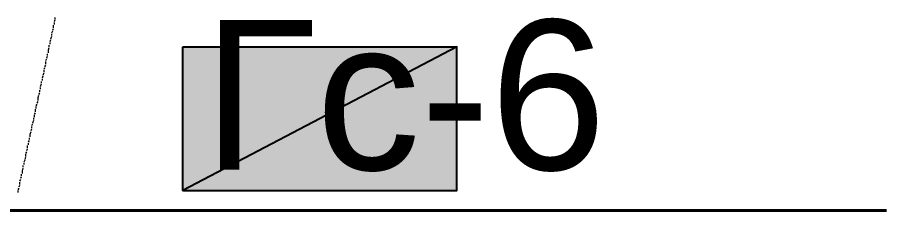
# Model space of a CAD drawing. Extents: x 8 to 21351, y 0 to 420.
# Drawn here: x 15729.48 to 15750.76, y 195.81 to 200.53 of the extents above; entities that cross this region are included whole.
import ezdxf

# ---------------------------------------------------------------- set-up
doc = ezdxf.new("R2010")
doc.units = 0
doc.styles.add('TEYPDFCAD_TEXT', font='arial.ttf')

msp = doc.modelspace()

# ---------------------------------------------------------------- hatches: boundary and pattern name
at = {"true_color": 0xffffff}
h = msp.add_hatch(color=0, dxfattribs=at)
h.paths.add_polyline_path([(15733.53, 199.813), (15740.24, 199.813), (15733.53, 196.3)])
h.paths.add_polyline_path([(15740.24, 199.813), (15733.53, 196.3), (15740.24, 196.3)])

# ---------------------------------------------------------------- linework, layer by layer
at = {"color": 7, "lineweight": 5}
for p, q in [((15730.397, 200.533), (15730.397, 200.491)), ((15730.355, 200.343), (15730.355, 200.279)), ((15730.397, 200.47), (15730.376, 200.427)), ((15730.376, 200.406), (15730.376, 200.364)), ((15730.313, 200.067), (15730.291, 200.004)), ((15730.334, 200.194), (15730.313, 200.152)), ((15730.313, 200.131), (15730.313, 200.089)), ((15730.355, 200.258), (15730.334, 200.215)), ((15730.249, 199.856), (15730.249, 199.813)), ((15730.291, 199.983), (15730.27, 199.94)), ((15730.27, 199.919), (15730.27, 199.877)), ((15730.207, 199.644), (15730.207, 199.602)), ((15730.249, 199.792), (15730.228, 199.729)), ((15730.228, 199.729), (15730.228, 199.665)), ((15730.186, 199.517), (15730.164, 199.475)), ((15730.164, 199.453), (15730.164, 199.39)), ((15730.207, 199.581), (15730.186, 199.538)), ((15730.143, 199.305), (15730.122, 199.263)), ((15730.122, 199.242), (15730.122, 199.2)), ((15730.164, 199.369), (15730.143, 199.327)), ((15730.101, 199.094), (15730.08, 199.051)), ((15730.08, 199.03), (15730.08, 198.988)), ((15730.122, 199.178), (15730.101, 199.115)), ((15730.059, 198.903), (15730.037, 198.84)), ((15730.037, 198.818), (15730.037, 198.776)), ((15730.059, 198.967), (15730.059, 198.924)), ((15729.995, 198.628), (15729.974, 198.565)), ((15730.016, 198.691), (15729.995, 198.649)), ((15730.016, 198.755), (15730.016, 198.713)), ((15729.953, 198.416), (15729.932, 198.374)), ((15729.974, 198.48), (15729.953, 198.438)), ((15729.974, 198.565), (15729.974, 198.501)), ((15729.91, 198.205), (15729.889, 198.162)), ((15729.91, 198.289), (15729.91, 198.226)), ((15729.932, 198.353), (15729.932, 198.31)), ((15729.868, 198.014), (15729.847, 197.951)), ((15729.868, 198.078), (15729.868, 198.035)), ((15729.889, 198.141), (15729.889, 198.099)), ((15729.805, 197.739), (15729.783, 197.675)), ((15729.826, 197.803), (15729.805, 197.76)), ((15729.847, 197.929), (15729.826, 197.887)), ((15729.826, 197.866), (15729.826, 197.824)), ((15729.762, 197.527), (15729.741, 197.485)), ((15729.762, 197.591), (15729.762, 197.548)), ((15729.783, 197.675), (15729.783, 197.612)), ((15729.72, 197.316), (15729.699, 197.273)), ((15729.72, 197.4), (15729.72, 197.337)), ((15729.741, 197.464), (15729.741, 197.422)), ((15729.678, 197.125), (15729.656, 197.062)), ((15729.699, 197.252), (15729.678, 197.21)), ((15729.678, 197.189), (15729.678, 197.146)), ((15729.614, 196.913), (15729.614, 196.871)), ((15729.656, 197.041), (15729.635, 196.998)), ((15729.635, 196.977), (15729.635, 196.935)), ((15729.572, 196.702), (15729.572, 196.66)), ((15729.614, 196.85), (15729.593, 196.786)), ((15729.593, 196.786), (15729.593, 196.723)), ((15729.551, 196.575), (15729.529, 196.532)), ((15729.529, 196.511), (15729.529, 196.448)), ((15729.572, 196.638), (15729.551, 196.596)), ((15729.508, 196.363), (15729.487, 196.321)), ((15729.487, 196.3), (15729.487, 196.257)), ((15729.529, 196.427), (15729.508, 196.384))]:
    msp.add_line(p, q, dxfattribs=at)
at = {"color": 0, "lineweight": 0, "true_color": 0xffffff}
msp.add_line((15733.53, 196.3), (15740.24, 196.3), dxfattribs=at)
at = {"color": 7, "lineweight": 40}
msp.add_line((15750.76, 195.813), (15723.243, 195.813), dxfattribs=at)
at = {"color": 0, "true_color": 0xffffff}
for points in [[(15733.53, 199.813), (15740.24, 199.813), (15733.53, 196.3)], [(15740.24, 199.813), (15733.53, 196.3), (15740.24, 196.3)]]:
    msp.add_lwpolyline(points, close=True, dxfattribs=at)

# ---------------------------------------------------------------- texts
at = {"color": 7, "style": 'TEYPDFCAD_TEXT'}
msp.add_text('Гс-6', height=3.6618, dxfattribs=at).set_placement((15734.017, 196.808))

doc.saveas('drawing.dxf')
